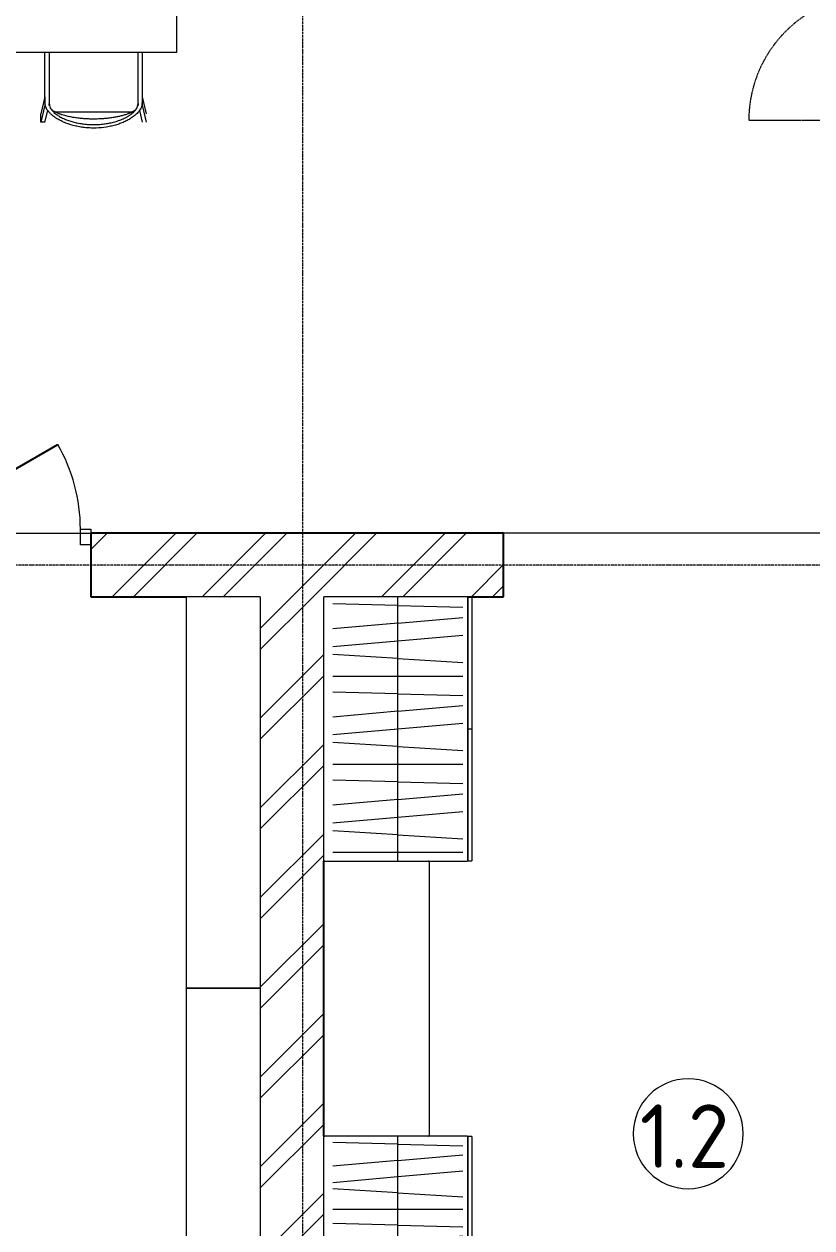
# Model space of a CAD drawing. Header units: millimetres. Extents: x -5016 to 62834, y -6019 to 88916.
# Drawn here: x 4784 to 8508, y 3165 to 8857 of the extents above; entities that cross this region are included whole.
import ezdxf

# ---------------------------------------------------------------- set-up
doc = ezdxf.new("R2010")
doc.units = ezdxf.units.MM
doc.linetypes.add('Осевая 12-2-2', pattern=[16, 12, -2, 0, -2])
doc.linetypes.add('Сверху', pattern=[3.96875, 2.38125, -1.5875])
for name, color, linetype, lineweight in [('A-AREA-IDEN', 8, 'Continuous', 13), ('A-DETL-GENF', 9, 'Continuous', 13), ('A-DOOR', 8, 'Continuous', 13), ('A-FLOR', 9, 'Continuous', 13), ('A-WALL', 8, 'Continuous', 13), ('A-WALL-PATT', 8, 'Continuous', 13), ('I-FURN', 9, 'Continuous', 13), ('S-GRID', 8, 'Continuous', 13), ('АР_подложка', 8, 'Continuous', 13)]:
    doc.layers.add(name, color=color, linetype=linetype, lineweight=lineweight)
doc.styles.add('GOST Common', font='GOST_Common.ttf', dxfattribs={"height": 300})
pattern_1 = [(45, (0, 0), (-212.132, 212.132), []), (45, (0, 100), (-212.132, 212.132), [])]

# ---------------------------------------------------------------- blocks, each defined once
blk = doc.blocks.new('INT 18 Шкаф - INT 18 Шкаф-1563510-Этаж 1 - Планировка')
at = {"layer": 'A-DETL-GENF'}
for p, q in [((-1111.7, 307), (-1111.7, -307)), ((-1035, 0), (-1016.2, 307)), ((-985.3, 307), (-958.3, 0)), ((-881.7, 0), (-908.7, 307)), ((-805, 0), (-797.1, 307)), ((-728.3, 307), (-728.3, -307)), ((-651.7, 0), (-632.8, 307)), ((-602, 307), (-575, 0)), ((-498.3, 0), (-525.3, 307)), ((-421.7, 0), (-413.8, 307)), ((-345, 307), (-345, -307)), ((-268.3, 0), (-249.5, 307)), ((-218.7, 307), (-191.7, 0)), ((-115, 0), (-142, 307)), ((-38.3, 0), (-30.5, 307)), ((38.3, 307), (38.3, -307)), ((115, 0), (133.8, 307)), ((164.7, 307), (191.7, 0)), ((268.3, 0), (241.3, 307)), ((345, 0), (352.9, 307)), ((421.7, 307), (421.7, -307)), ((498.3, 0), (517.2, 307)), ((548, 307), (575, 0)), ((651.7, 0), (624.7, 307)), ((728.3, 0), (736.2, 307)), ((805, 307), (805, -307)), ((881.7, 0), (900.5, 307)), ((931.3, 307), (958.3, 0)), ((1035, 0), (1008, 307)), ((1111.7, 0), (1119.5, 307)), ((-1150, 0), (-766.7, 0)), ((-1035, 0), (-1053.8, -307)), ((-958.3, 0), (-931.3, -307)), ((-881.7, 0), (-854.7, -307)), ((-805, 0), (-812.9, -307)), ((-766.7, 0), (-383.3, 0)), ((-651.7, 0), (-670.5, -307)), ((-575, 0), (-548, -307)), ((-498.3, 0), (-471.3, -307)), ((-421.7, 0), (-429.5, -307)), ((-383.3, 0), (0, 0)), ((-268.3, 0), (-287.2, -307)), ((-191.7, 0), (-164.7, -307)), ((-115, 0), (-88, -307)), ((-38.3, 0), (-46.2, -307)), ((0, 0), (383.3, 0)), ((115, 0), (96.2, -307)), ((191.7, 0), (218.7, -307)), ((268.3, 0), (295.3, -307)), ((345, 0), (337.1, -307)), ((383.3, 0), (766.7, 0)), ((498.3, 0), (479.5, -307)), ((575, 0), (602, -307)), ((651.7, 0), (678.7, -307)), ((728.3, 0), (720.5, -307)), ((766.7, 0), (1150, 0)), ((881.7, 0), (862.8, -307)), ((958.3, 0), (985.3, -307)), ((1035, 0), (1062, -307)), ((1111.7, 0), (1103.8, -307))]:
    blk.add_line(p, q, dxfattribs=at)
at = {"layer": 'I-FURN'}
for p, q in [((-1150, 350), (1150, 350)), ((-1150, 350), (-1150, -330)), ((1150, -330), (1150, 350)), ((1150, -330), (-1150, -330)), ((-1148.5, -332), (-0.8, -332)), ((-1148.5, -332), (-1148.5, -350)), ((-0.8, -350), (-0.8, -332)), ((0.8, -332), (1148.5, -332)), ((0.8, -332), (0.8, -350)), ((1148.5, -350), (1148.5, -332)), ((-0.8, -350), (-1148.5, -350)), ((1148.5, -350), (0.8, -350))]:
    blk.add_line(p, q, dxfattribs=at)
blk = doc.blocks.new('INT 19 Дверь межкомнатная одностворчатая - 900 х 2370 _800_ Глухое П-НАР-1569046-Этаж 1 - Планировка')
at = {"layer": 'A-DOOR', "lineweight": 25}
blk.add_line((-400, 170), (292.8, 570), dxfattribs=at)
at = {"layer": 'A-DOOR'}
for p, q in [((-400, 170), (-450, 170)), ((-450, 170), (-450, 95)), ((-400, 95), (-400, 170)), ((400, 95), (400, 170)), ((400, 170), (450, 170)), ((450, 170), (450, 95)), ((-450, 95), (-400, 95)), ((450, 95), (400, 95))]:
    blk.add_line(p, q, dxfattribs=at)
blk.add_arc((-400, 170), 800, 360, 30, dxfattribs=at)
blk = doc.blocks.new('INT 18 Шкаф - INT 18 Шкаф-1563750-Этаж 1 - Планировка')
at = {"layer": 'I-FURN'}
for p, q in [((-925, 350), (925, 350)), ((-925, 350), (-925, 2)), ((925, 2), (925, 350)), ((925, 2), (-925, 2))]:
    blk.add_line(p, q, dxfattribs=at)
blk = doc.blocks.new('INT Стол прямоугольный - INT Стол прямоугольный-1563841-Этаж 1 - Планировка')
at = {"layer": 'I-FURN'}
for p, q in [((1300, 400), (-1300, 400)), ((-1300, 400), (-1300, -400)), ((1300, -400), (1300, 400)), ((-1300, -400), (1300, -400))]:
    blk.add_line(p, q, dxfattribs=at)
blk = doc.blocks.new('INT Стул Wooden - INT Стул Wooden-V3-Этаж 1 - Планировка')
at = {"layer": 'I-FURN'}
for p, q in [((-250, 252.2), (-230.5, 171.9)), ((-216.7, 197.7), (-230, 252.2)), ((230, 252.2), (216.7, 197.7)), ((230, 252.2), (250, 252.2)), ((230.5, 171.9), (250, 252.2)), ((250, 252.2), (250, 212.2)), ((-250, 212.2), (-230.7, 132.8)), ((-230.5, 171.9), (-230.7, 132.8)), ((-230, 171.5), (-230, 160)), ((-210, 163.9), (-210, 173.4)), ((182.7, 203.4), (-182.7, 203.4)), ((210, 173.4), (210, 163.9)), ((230, 160), (230, 171.5)), ((230.7, 132.8), (230.5, 171.9)), ((230.7, 132.8), (250, 212.2)), ((-230, -78.9), (-230, 160)), ((-210, 163.9), (-210, -78.9)), ((210, -78.9), (210, 163.9)), ((230, 160), (230, -78.9))]:
    blk.add_line(p, q, dxfattribs=at)
for points, knots in [([(-230, 160), (-229.8, 163.5), (-228.9, 170.5), (-226.6, 178.7), (-224, 185), (-220.7, 191.2), (-216.7, 197.1), (-212.9, 201.9), (-210.7, 204.6), (-207.3, 208.6), (-202.9, 213), (-197.6, 217.7), (-192.3, 222.3), (-185.2, 227.7), (-176.4, 233.6), (-167.4, 239.2), (-158, 244.2), (-145.4, 250.5), (-128.9, 257.5), (-107.7, 264.7), (-85, 270.8), (-53.1, 277), (-20.4, 280.1), (12.3, 280.1), (36.7, 278.5), (61.1, 275.4), (93, 269.2), (124.4, 259.7), (150.4, 248.2), (164.8, 240.7), (173.5, 235.5), (180.3, 231), (185.3, 227.6), (190.1, 224), (194.8, 220.2), (199.4, 216.2), (203.8, 212), (208.1, 207.7), (211.3, 204), (213.8, 200.8), (216.2, 197.6), (219.2, 193.5), (222.3, 188.4), (224.9, 183.1), (226.9, 177.6), (228.9, 170), (229.8, 164.1), (230, 160)], [-1, -1, -1, -1, -0.980978, -0.961957, -0.952446, -0.942935, -0.923913, -0.914402, -0.909647, -0.904891, -0.88587, -0.876359, -0.866848, -0.847826, -0.828804, -0.809783, -0.790761, -0.771739, -0.733696, -0.695652, -0.652174, -0.608696, -0.521739, -0.478261, -0.434783, -0.391304, -0.347826, -0.26087, -0.217391, -0.195652, -0.173913, -0.163043, -0.152174, -0.141304, -0.130435, -0.119565, -0.108696, -0.097826, -0.086957, -0.081522, -0.076087, -0.065217, -0.054348, -0.043478, -0.032609, -0.021739, 0, 0, 0, 0]), ([(210, 163.9), (209.7, 167.4), (208.5, 174.2), (206.1, 181.3), (203.9, 185.8), (202.3, 188.7), (199.1, 193.7), (194.5, 199), (190.3, 203.3), (187.9, 205.7), (184.1, 209.2), (179.4, 213), (174.5, 216.6), (171.6, 218.6), (167.4, 221.5), (160.7, 225.6), (151.6, 230.6), (142.3, 235.1), (132.7, 239.3), (119.8, 244.3), (103.3, 249.7), (82.1, 255.1), (59.6, 259.4), (35.9, 262.3), (12, 263.8), (-12, 263.8), (-35.8, 262.3), (-59.6, 259.4), (-83.1, 255), (-106.1, 249), (-124.9, 242.5), (-139.6, 236.3), (-148.6, 232.1), (-155.6, 228.4), (-160.8, 225.5), (-165.9, 222.4), (-170.9, 219.2), (-175.7, 215.8), (-180.4, 212.2), (-184.3, 209.1), (-187.2, 206.4), (-189.2, 204.4), (-191.3, 202.3), (-194, 199.5), (-197.3, 195.8), (-200.3, 191.9), (-202.3, 188.6), (-203.7, 186.1), (-205, 183.6), (-206.4, 180.1), (-208.6, 173.8), (-209.6, 168), (-210, 163.9)], [-1, -1, -1, -1, -0.979167, -0.958333, -0.953125, -0.947917, -0.9375, -0.916667, -0.90625, -0.901042, -0.895833, -0.875, -0.864583, -0.859375, -0.854167, -0.833333, -0.8125, -0.791667, -0.770833, -0.75, -0.708333, -0.666667, -0.619048, -0.571429, -0.52381, -0.47619, -0.428571, -0.380952, -0.333333, -0.285714, -0.238095, -0.214286, -0.190476, -0.178571, -0.166667, -0.154762, -0.142857, -0.130952, -0.119048, -0.107143, -0.10119, -0.095238, -0.089286, -0.083333, -0.071429, -0.059524, -0.053571, -0.047619, -0.041667, -0.035714, -0.02381, 0, 0, 0, 0]), ([(-198.2, 193.6), (-197.9, 193.9), (-195.5, 196.1), (-190.4, 199.6), (-184.6, 202.7), (-181.1, 204.5), (-179.8, 205.2), (-177.9, 206.2), (-173.7, 208.3), (-168.4, 210.5), (-163, 212.6), (-157.6, 214.6), (-150.7, 217), (-142.4, 219.5), (-134.1, 221.9), (-125.8, 224), (-117.5, 225.8), (-106.2, 228.2), (-89.9, 231.1), (-69.2, 233.9), (-46, 236), (-23.1, 237.3), (0.1, 237.7), (23.1, 237.3), (46.2, 236), (69, 233.9), (92.1, 230.7), (110.8, 227.3), (125.8, 224), (137, 221.1), (146.2, 218.4), (153.6, 216), (159, 214.1), (164.4, 212.1), (169.7, 210), (174.1, 208), (177.1, 206.6), (178.8, 205.7), (180.1, 205.1), (181.3, 204.4), (183, 203.5), (186, 201.9), (190.3, 199.6), (194.3, 196.9), (196.8, 194.9), (197.8, 193.9), (198.2, 193.6)], [-0.9467413, -0.9467413, -0.9467413, -0.9467413, -0.94375, -0.925, -0.90625, -0.9015625, -0.8992187, -0.896875, -0.8875, -0.86875, -0.859375, -0.85, -0.83125, -0.8125, -0.79375, -0.775, -0.75625, -0.7375, -0.7, -0.65, -0.6, -0.55, -0.5, -0.45, -0.4, -0.35, -0.3, -0.25, -0.225, -0.2, -0.175, -0.1625, -0.15, -0.1375, -0.125, -0.1125, -0.10625, -0.103125, -0.1, -0.096875, -0.09375, -0.0875, -0.075, -0.0625, -0.05625, -0.053125, -0.053125, -0.053125, -0.053125]), ([(-220.6, 193.3), (-221.1, 192.5), (-222.3, 190.9), (-224.3, 187.6), (-226.5, 183.2), (-228.6, 177.6), (-229.6, 173.5), (-230, 171.5)], [-0.04761905, -0.04761905, -0.04761905, -0.04761905, -0.04166667, -0.03571429, -0.02380952, -0.01190476, 0, 0, 0, 0]), ([(-205.6, 183.9), (-204.7, 185.5), (-203.3, 187.7), (-201.7, 189.7), (-201.1, 190.4)], [-0.97502393, -0.97502393, -0.97502393, -0.97502393, -0.9625, -0.9568721, -0.9568721, -0.9568721, -0.9568721]), ([(201.1, 190.4), (201.6, 189.8), (203.2, 187.7), (204.7, 185.5), (205.6, 183.9)], [-0.04314807, -0.04314807, -0.04314807, -0.04314807, -0.0375, -0.025, -0.025, -0.025, -0.025]), ([(230, 171.5), (229.3, 175.1), (227.8, 180.2), (224.9, 186.5), (222.7, 190.2), (221.2, 192.4), (220.6, 193.2), (220.6, 193.3)], [-1, -1, -1, -1, -0.97916667, -0.96875, -0.95833333, -0.953125, -0.95238095, -0.95238095, -0.95238095, -0.95238095])]:
    blk.add_open_spline(points, degree=3, knots=knots, dxfattribs=at)
blk = doc.blocks.new('INT 02 Пенал - x2-1564052-Этаж 1 - Планировка')
at = {"layer": 'I-FURN'}
for p, q in [((-284, 0), (-300, 0)), ((-300, 0), (-300, -570)), ((-284, -570), (-284, 0)), ((284, 0), (-284, 0)), ((-284, 0), (-284, -570)), ((300, 0), (284, 0)), ((284, 0), (284, -570)), ((284, -570), (284, 0)), ((300, -570), (300, 0)), ((-300, -570), (-284, -570)), ((-298, -570), (-298, -595)), ((298, -595), (-298, -595)), ((-284, -570), (284, -570)), ((284, -570), (300, -570)), ((298, -595), (298, -570))]:
    blk.add_line(p, q, dxfattribs=at)
at = {"layer": 'I-FURN', "color": 8, "linetype": 'Сверху', "true_color": 0x808080}
blk.add_line((298, -595), (298, -1191), dxfattribs=at)
blk.add_line((298, -595), (298, -1191), dxfattribs=at)
blk.add_arc((298, -595), 596, 180, 270, dxfattribs=at)
blk.add_arc((298, -595), 596, 180, 270, dxfattribs=at)
blk = doc.blocks.new('INT 18 Шкаф - INT 18 Шкаф-1566372-Этаж 1 - Планировка')
at = {"layer": 'A-DETL-GENF'}
for p, q in [((-583.3, 307), (-583.3, -307)), ((-500, 0), (-481.2, 307)), ((-443.7, 307), (-416.7, 0)), ((-333.3, 0), (-360.3, 307)), ((-250, 0), (-242.1, 307)), ((-166.7, 307), (-166.7, -307)), ((-83.3, 0), (-64.5, 307)), ((-27, 307), (0, 0)), ((83.3, 0), (56.3, 307)), ((166.7, 0), (174.5, 307)), ((250, 307), (250, -307)), ((333.3, 0), (352.2, 307)), ((389.7, 307), (416.7, 0)), ((500, 0), (473, 307)), ((583.3, 0), (591.2, 307)), ((-625, 0), (-208.3, 0)), ((-500, 0), (-518.8, -307)), ((-416.7, 0), (-389.7, -307)), ((-333.3, 0), (-306.3, -307)), ((-250, 0), (-257.9, -307)), ((-208.3, 0), (208.3, 0)), ((-83.3, 0), (-102.2, -307)), ((0, 0), (27, -307)), ((83.3, 0), (110.3, -307)), ((166.7, 0), (158.8, -307)), ((208.3, 0), (625, 0)), ((333.3, 0), (314.5, -307)), ((416.7, 0), (443.7, -307)), ((500, 0), (527, -307)), ((583.3, 0), (575.5, -307))]:
    blk.add_line(p, q, dxfattribs=at)
at = {"layer": 'I-FURN'}
for p, q in [((-625, 350), (625, 350)), ((-625, 350), (-625, -330)), ((625, -330), (625, 350)), ((625, -330), (-625, -330)), ((-623.5, -332), (-0.8, -332)), ((-623.5, -332), (-623.5, -350)), ((-0.8, -350), (-0.8, -332)), ((0.8, -332), (623.5, -332)), ((0.8, -332), (0.8, -350)), ((623.5, -350), (623.5, -332)), ((-0.8, -350), (-623.5, -350)), ((623.5, -350), (0.8, -350))]:
    blk.add_line(p, q, dxfattribs=at)
blk = doc.blocks.new('INT Банкетка - INT Банкетка-1566404-Этаж 1 - Планировка')
at = {"layer": 'I-FURN'}
blk.add_line((-645, -250), (645, -250), dxfattribs=at)
at = {"layer": 'I-FURN', "flags": 128}
for points in [[(-645, 250), (-645.2, 250), (-645.4, 250), (-645.6, 250), (-645.8, 249.9), (-646, 249.9), (-646.2, 249.9), (-646.4, 249.8), (-646.6, 249.7), (-646.8, 249.7), (-646.9, 249.6), (-647.1, 249.5), (-647.3, 249.4), (-647.5, 249.3), (-647.7, 249.2), (-647.8, 249.1), (-648, 249), (-648.1, 248.9), (-648.3, 248.8), (-648.4, 248.6), (-648.6, 248.5), (-648.7, 248.3), (-648.9, 248.2), (-649, 248), (-649.1, 247.9), (-649.2, 247.7), (-649.3, 247.5), (-649.4, 247.4), (-649.5, 247.2), (-649.6, 247), (-649.7, 246.8), (-649.7, 246.6), (-649.8, 246.4), (-649.8, 246.2), (-649.9, 246), (-649.9, 245.8), (-650, 245.7), (-650, 245.5), (-650, 245.3), (-650, 245.1)], [(-649.1, 247.9), (-649.2, 247.7), (-649.3, 247.5), (-649.4, 247.4), (-649.5, 247.2), (-649.6, 247), (-649.7, 246.8), (-649.7, 246.6), (-649.8, 246.4), (-649.8, 246.2), (-649.9, 246), (-649.9, 245.8), (-650, 245.7), (-650, 245.5), (-650, 245.3), (-650, 245.1)], [(-645, 250), (-645.2, 250), (-645.4, 250), (-645.6, 250), (-645.8, 249.9), (-646, 249.9), (-646.2, 249.9), (-646.4, 249.8), (-646.6, 249.7), (-646.8, 249.7), (-646.9, 249.6), (-647.1, 249.5), (-647.3, 249.4), (-647.5, 249.3), (-647.7, 249.2), (-647.8, 249.1)], [(647.9, 249.1), (647.7, 249.2), (647.5, 249.3), (647.4, 249.4), (647.2, 249.5), (647, 249.6), (646.8, 249.7), (646.6, 249.7), (646.4, 249.8), (646.2, 249.8), (646, 249.9), (645.8, 249.9), (645.7, 250), (645.5, 250), (645.3, 250), (645.1, 250)], [(650, 245), (650, 245.2), (650, 245.4), (650, 245.6), (649.9, 245.8), (649.9, 246), (649.9, 246.2), (649.8, 246.4), (649.7, 246.6), (649.7, 246.8), (649.6, 246.9), (649.5, 247.1), (649.4, 247.3), (649.3, 247.5), (649.2, 247.7), (649.1, 247.8), (649, 248), (648.9, 248.1), (648.8, 248.3), (648.6, 248.4), (648.5, 248.6), (648.3, 248.7), (648.2, 248.9), (648, 249), (647.9, 249.1), (647.7, 249.2), (647.5, 249.3), (647.4, 249.4), (647.2, 249.5), (647, 249.6), (646.8, 249.7), (646.6, 249.7), (646.4, 249.8), (646.2, 249.8), (646, 249.9), (645.8, 249.9), (645.7, 250), (645.5, 250), (645.3, 250), (645.1, 250)], [(650, 245), (650, 245.2), (650, 245.4), (650, 245.6), (649.9, 245.8), (649.9, 246), (649.9, 246.2), (649.8, 246.4), (649.7, 246.6), (649.7, 246.8), (649.6, 246.9), (649.5, 247.1), (649.4, 247.3), (649.3, 247.5), (649.2, 247.7), (649.1, 247.8)], [(-650, -245), (-650, -245.2), (-650, -245.4), (-650, -245.6), (-649.9, -245.8), (-649.9, -246), (-649.9, -246.2), (-649.8, -246.4), (-649.7, -246.6), (-649.7, -246.8), (-649.6, -246.9), (-649.5, -247.1), (-649.4, -247.3), (-649.3, -247.5), (-649.2, -247.7), (-649.1, -247.8)], [(-650, -245), (-650, -245.2), (-650, -245.4), (-650, -245.6), (-649.9, -245.8), (-649.9, -246), (-649.9, -246.2), (-649.8, -246.4), (-649.7, -246.6), (-649.7, -246.8), (-649.6, -246.9), (-649.5, -247.1), (-649.4, -247.3), (-649.3, -247.5), (-649.2, -247.7), (-649.1, -247.8), (-649, -248), (-648.9, -248.1), (-648.8, -248.3), (-648.6, -248.4), (-648.5, -248.6), (-648.3, -248.7), (-648.2, -248.9), (-648, -249), (-647.9, -249.1), (-647.7, -249.2), (-647.5, -249.3), (-647.4, -249.4), (-647.2, -249.5), (-647, -249.6), (-646.8, -249.7), (-646.6, -249.7), (-646.4, -249.8), (-646.2, -249.8), (-646, -249.9), (-645.8, -249.9), (-645.7, -250), (-645.5, -250), (-645.3, -250), (-645.1, -250), (-645, -250)], [(-647.9, -249.1), (-647.7, -249.2), (-647.5, -249.3), (-647.4, -249.4), (-647.2, -249.5), (-647, -249.6), (-646.8, -249.7), (-646.6, -249.7), (-646.4, -249.8), (-646.2, -249.8), (-646, -249.9), (-645.8, -249.9), (-645.7, -250), (-645.5, -250), (-645.3, -250), (-645.1, -250)], [(645, -250), (645.2, -250), (645.4, -250), (645.6, -250), (645.8, -249.9), (646, -249.9), (646.2, -249.9), (646.4, -249.8), (646.6, -249.7), (646.8, -249.7), (646.9, -249.6), (647.1, -249.5), (647.3, -249.4), (647.5, -249.3), (647.7, -249.2), (647.8, -249.1), (648, -249), (648.1, -248.9), (648.3, -248.8), (648.4, -248.6), (648.6, -248.5), (648.7, -248.3), (648.9, -248.2), (649, -248), (649.1, -247.9), (649.2, -247.7), (649.3, -247.5), (649.4, -247.4), (649.5, -247.2), (649.6, -247), (649.7, -246.8), (649.7, -246.6), (649.8, -246.4), (649.8, -246.2), (649.9, -246), (649.9, -245.8), (650, -245.7), (650, -245.5), (650, -245.3), (650, -245.1)], [(645, -250), (645.2, -250), (645.4, -250), (645.6, -250), (645.8, -249.9), (646, -249.9), (646.2, -249.9), (646.4, -249.8), (646.6, -249.7), (646.8, -249.7), (646.9, -249.6), (647.1, -249.5), (647.3, -249.4), (647.5, -249.3), (647.7, -249.2), (647.8, -249.1)], [(649.1, -247.9), (649.2, -247.7), (649.3, -247.5), (649.4, -247.4), (649.5, -247.2), (649.6, -247), (649.7, -246.8), (649.7, -246.6), (649.8, -246.4), (649.8, -246.2), (649.9, -246), (649.9, -245.8), (650, -245.7), (650, -245.5), (650, -245.3), (650, -245.1)]]:
    blk.add_lwpolyline(points, dxfattribs=at)
blk = doc.blocks.new('INT Марка помещения - Номер помещения _ Площадь _ Имя-1615504-Этаж 1 - Планировка')
at = {"layer": 'A-AREA-IDEN'}
for start, end in [(360, 180), (180, 360)]:
    blk.add_arc((0, 0), 2.6, start, end, dxfattribs=at)
blk = doc.blocks.new('АР_plan1')
at = {"layer": 'A-WALL-PATT', "lineweight": 9}
h = blk.add_hatch(dxfattribs=at)
h.set_pattern_fill('FP_1', color=256, style=0, pattern_type=2)
h.set_pattern_definition(pattern_1)
h.paths.add_polyline_path([(14568.2, 10822.6), (14568.2, 11122.6), (10718.2, 11122.6), (10718.2, 10822.6), (14207.7, 10822.6)])
h.paths.add_polyline_path([(9153.3, 10822.6), (9218.2, 10822.6), (9218.2, 11122.6), (7268.2, 11122.6), (7268.2, 10822.6), (9048.2, 10822.6)])
h.paths.add_polyline_path([(6368.2, 10822.6), (6368.2, 11122.6), (2368.2, 11122.6), (2368.2, 10822.6), (6265.1, 10822.6)])
h = blk.add_hatch(dxfattribs=at)
h.set_pattern_fill('FP_1', color=256, style=0, pattern_type=2)
h.set_pattern_definition(pattern_1)
h.paths.add_polyline_path([(8068.2, 5972.6), (8368.2, 5972.6), (8368.2, 10822.6), (8068.2, 10822.6), (8068.2, 7122.6)])
at = {"layer": 'A-FLOR'}
for p, q in [((6368.2, 11122.6), (7268.2, 11122.6)), ((10718.2, 11122.6), (9218.2, 11122.6))]:
    blk.add_line(p, q, dxfattribs=at)
at = {"layer": 'A-WALL', "lineweight": 25}
for p, q in [((9218.2, 11122.6), (7268.2, 11122.6)), ((7268.2, 11122.6), (7268.2, 10822.6)), ((9218.2, 10822.6), (9218.2, 11122.6)), ((7268.2, 10822.6), (7720.2, 10822.6)), ((9048.2, 10822.6), (9218.2, 10822.6)), ((8368.2, 8272.6), (8368.2, 9572.6))]:
    blk.add_line(p, q, dxfattribs=at)
at = {"layer": 'S-GRID', "color": 251, "linetype": 'Осевая 12-2-2', "true_color": 0x646464}
for p, q in [((8268.2, 22574.8), (8268.2, -1346.2)), ((23375.6, 10972.6), (-1176.1, 10972.6))]:
    blk.add_line(p, q, dxfattribs=at)
at = {"layer": 'A-AREA-IDEN', "xscale": 99.99999999999993, "yscale": 99.99999999999993, "zscale": 99.99999999999993}
blk.add_blockref('INT Марка помещения - Номер помещения _ Площадь _ Имя-1615504-Этаж 1 - Планировка', (10091, 8283.8), dxfattribs=at)
at = {"layer": 'A-DOOR', "lineweight": 25}
blk.add_blockref('INT 19 Дверь межкомнатная одностворчатая - 900 х 2370 _800_ Глухое П-НАР-1569046-Этаж 1 - Планировка', (6818.2, 10972.6), dxfattribs=at)
at = {"layer": 'I-FURN'}
for name, p, rotation in [('INT Стол прямоугольный - INT Стол прямоугольный-1563841-Этаж 1 - Планировка', (7273.2, 14697.6), 89.99999999999855), ('INT 02 Пенал - x2-1564052-Этаж 1 - Планировка', (11568.2, 13372.6), 270), ('INT Стул Wooden - INT Стул Wooden-V3-Этаж 1 - Планировка', (7280.8, 13318.7), 180), ('INT 18 Шкаф - INT 18 Шкаф-1563750-Этаж 1 - Планировка', (7718.2, 9897.6), 269.9999999999997), ('INT 18 Шкаф - INT 18 Шкаф-1566372-Этаж 1 - Планировка', (8718.2, 10197.6), 89.99999999999993), ('INT Банкетка - INT Банкетка-1566404-Этаж 1 - Планировка', (8618.2, 8922.6), 89.9999999999999), ('INT 18 Шкаф - INT 18 Шкаф-1563750-Этаж 1 - Планировка', (7718.2, 8047.6), 269.9999999999997), ('INT 18 Шкаф - INT 18 Шкаф-1563510-Этаж 1 - Планировка', (8718.2, 7122.6), 89.99999999999993)]:
    blk.add_blockref(name, p, dxfattribs=dict(at, rotation=rotation))
at = {"layer": 'A-AREA-IDEN', "insert": (9862, 8422.5), "char_height": 300, "width": 561.181, "attachment_point": 1, "style": 'GOST Common'}
blk.add_mtext('1.2', dxfattribs=at)

msp = doc.modelspace()

# ---------------------------------------------------------------- block references
at = {"layer": 'АР_подложка'}
msp.add_blockref('АР_plan1', (-2168, -4673), dxfattribs=at)

doc.saveas('drawing.dxf')
